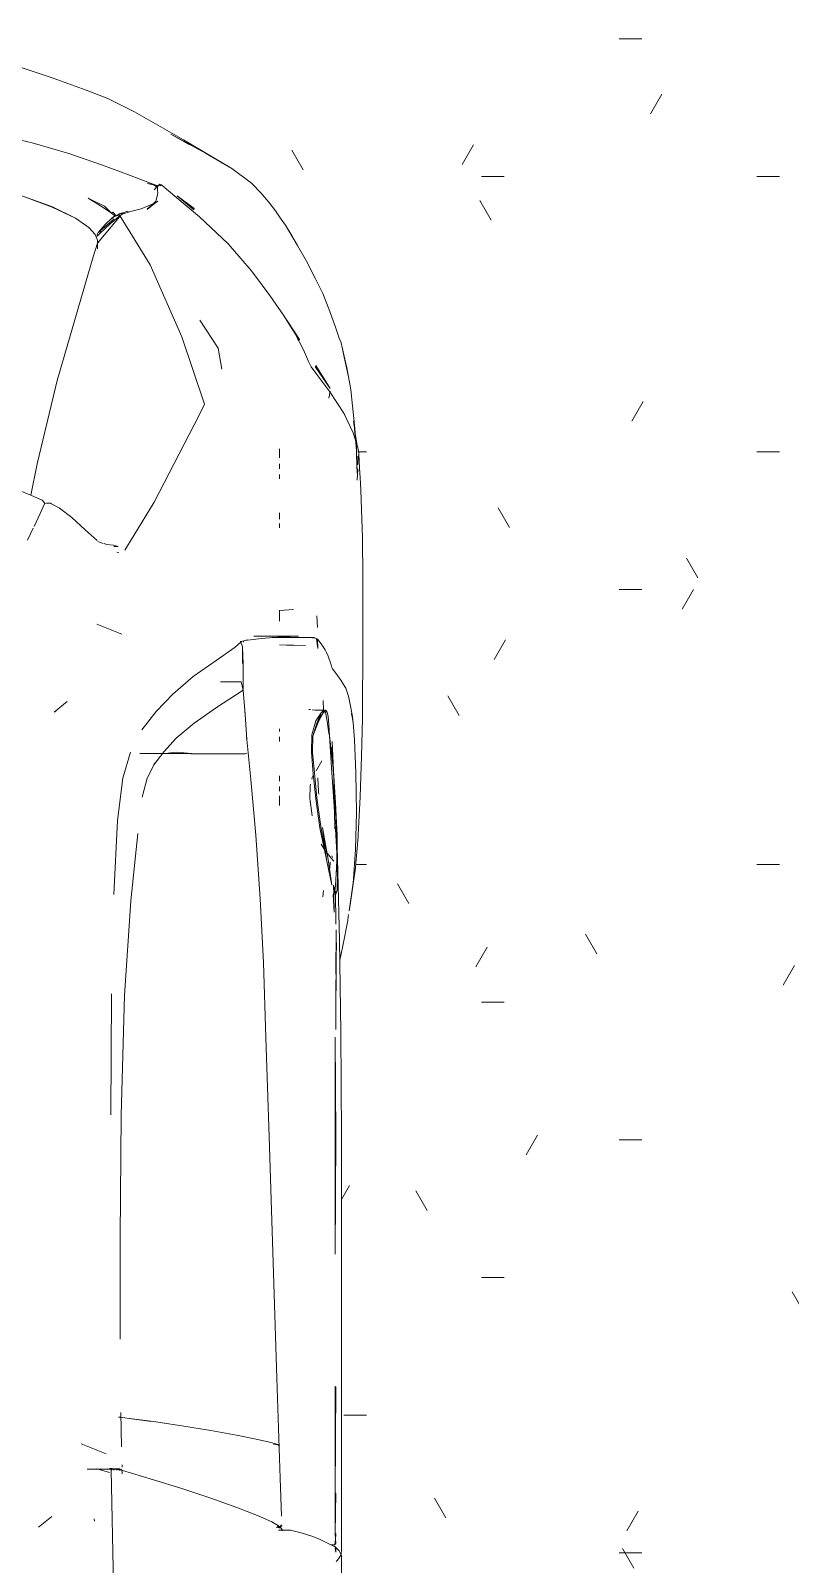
# Model space of a CAD drawing. Header units: millimetres. Extents: x -48985 to -29412, y -43090 to -3800.
# Drawn here: x -43323 to -42482, y -39636 to -37938 of the extents above; entities that cross this region are included whole.
import ezdxf

# ---------------------------------------------------------------- set-up
doc = ezdxf.new("R2010")
doc.units = ezdxf.units.MM
doc.layers.add('A-FLOR-PATT', color=8, linetype='Continuous', lineweight=25)
doc.layers.add('G-IMPT', color=8, linetype='Continuous', lineweight=9)

# ---------------------------------------------------------------- blocks, each defined once
blk = doc.blocks.new('CRT_Fiat Punto - Punto_dwg-985961-PAGINAÇÃO DE PISO GARAGEM')
at = {"layer": 'G-IMPT'}
for p, q in [((914.8, 185.97), (918.68, 184.68)), ((918.68, 184.68), (922.3, 183.34)), ((922.3, 183.34), (924.68, 182.43)), ((927.64, 180.95), (924.68, 182.43)), ((927.64, 180.95), (933.01, 177.88)), ((916.36, 177.57), (912.49, 178.46)), ((916.36, 177.57), (920.39, 176.36)), ((935.43, 176.41), (931.62, 178.49)), ((931.62, 178.49), (933.69, 177.33)), ((938.33, 174.72), (933.01, 177.88)), ((920.39, 176.36), (924.11, 175.08)), ((935.43, 176.41), (938.33, 174.72)), ((924.11, 175.08), (927.09, 173.99)), ((937.04, 175.45), (938.33, 174.72)), ((938.33, 174.72), (940.51, 173.11)), ((929.11, 173.21), (927.09, 173.99)), ((929.84, 172.89), (929.07, 173.07)), ((929.51, 172.99), (929.09, 173.08)), ((929.98, 172.89), (929.11, 173.21)), ((929.84, 172.89), (929.51, 172.99)), ((930.17, 172.79), (929.79, 172.39)), ((930.04, 172.72), (929.84, 172.89)), ((929.84, 172.89), (930.04, 172.74)), ((930.17, 172.79), (929.9, 172.49)), ((929.98, 172.89), (930.17, 172.79)), ((930.04, 172.72), (930.42, 172.99)), ((930.04, 172.72), (930.04, 172.74)), ((930.17, 172.73), (930.17, 172.79)), ((930.17, 172.73), (930.17, 172.54)), ((930.17, 172.3), (930.17, 172.54)), ((930.59, 172.91), (930.91, 172.67)), ((930.91, 172.67), (932.07, 171.68)), ((940.51, 173.11), (940.59, 173.04)), ((941.53, 172.04), (940.59, 173.04)), ((922.76, 171.3), (922.88, 171.27)), ((929.32, 170.68), (928.36, 170.3)), ((929.84, 170.88), (929.03, 170.22)), ((929.58, 170.73), (929.04, 170.27)), ((929.32, 170.68), (929.97, 170.99)), ((929.96, 171.14), (929.58, 170.73)), ((929.84, 170.88), (930.21, 171.13)), ((930.01, 171.26), (929.96, 171.14)), ((929.97, 170.99), (930.21, 171.13)), ((930.01, 171.26), (930.09, 171.54)), ((930.16, 171.85), (930.09, 171.54)), ((930.16, 171.85), (930.18, 172.09)), ((930.17, 172.3), (930.18, 172.09)), ((932.07, 171.68), (934.79, 169.39)), ((941.53, 172.04), (942.41, 171)), ((943.14, 170.05), (942.41, 171)), ((921.14, 169.25), (922.61, 168.21)), ((925.79, 169.17), (923.57, 166.5)), ((925.86, 169.42), (924.96, 168.62)), ((926.04, 169.47), (925.79, 169.17)), ((925.86, 169.42), (926.26, 169.69)), ((929.37, 164.12), (926.04, 169.47)), ((926.26, 169.69), (927.18, 169.98)), ((928.36, 170.3), (927.18, 169.98)), ((933.92, 170.35), (933.92, 170.47)), ((937.95, 166.44), (934.79, 169.39)), ((943.67, 169.31), (943.14, 170.05)), ((944.26, 168.49), (943.67, 169.31)), ((922.61, 168.21), (923.31, 167.46)), ((923.31, 167.46), (923.54, 166.83)), ((923.8, 167.55), (923.5, 167.27)), ((923.8, 167.55), (924.96, 168.62)), ((945.59, 166.26), (944.26, 168.49)), ((944.85, 167.49), (944.26, 168.49)), ((945, 167.28), (944.26, 168.49)), ((945.59, 166.26), (944.85, 167.49)), ((945.59, 166.26), (945, 167.28)), ((923.07, 165.01), (923.57, 166.5)), ((923.54, 166.49), (923.54, 166.83)), ((923.54, 165.87), (923.54, 166.49)), ((940.5, 163.47), (937.95, 166.44)), ((945.59, 166.26), (946.55, 164.53)), ((919.11, 151.37), (923.07, 165.01)), ((932.84, 156.2), (929.37, 164.12)), ((946.55, 164.53), (947.57, 162.57)), ((942.52, 160.73), (940.5, 163.47)), ((947.57, 162.57), (948.35, 160.96)), ((944.11, 158.46), (942.52, 160.73)), ((949.04, 159.26), (948.35, 160.96)), ((949.76, 157.25), (949.04, 159.26)), ((945.31, 156.53), (944.11, 158.46)), ((950.18, 156.03), (949.76, 157.25)), ((932.84, 156.2), (935.35, 148.78)), ((950.18, 156.03), (950.37, 155.51)), ((950.5, 155.02), (950.37, 155.51)), ((950.5, 155.02), (950.73, 153.95)), ((950.5, 155.02), (951, 152.76)), ((950.5, 155.02), (951.2, 151.77)), ((950.73, 153.95), (951.2, 151.77)), ((946.8, 153.47), (947.07, 152.88)), ((947.69, 152.04), (947.07, 152.88)), ((949.14, 150.12), (947.69, 152.04)), ((951, 152.76), (951.2, 151.77)), ((916.92, 142.18), (919.11, 151.37)), ((951.2, 151.77), (951.38, 150.79)), ((951.38, 150.79), (951.43, 150.36)), ((951.64, 148.6), (951.43, 150.36)), ((934.75, 147.57), (935.35, 148.78)), ((949.04, 149.43), (949.16, 150.2)), ((950.69, 147.79), (949.14, 150.12)), ((949.16, 150.2), (949.16, 150.04)), ((934.75, 147.57), (929.8, 137.97)), ((951.7, 145.62), (950.69, 147.79)), ((950.72, 147.75), (950.79, 147.57)), ((951.64, 148.6), (951.87, 146.47)), ((952.17, 144.09), (951.7, 145.62)), ((951.75, 146.88), (951.81, 146.45)), ((951.75, 146.88), (951.98, 145.33)), ((951.81, 146.45), (952.06, 143.71)), ((952.03, 144.45), (951.87, 146.47)), ((951.98, 145.33), (952.16, 144.24)), ((943.6, 143.25), (943.6, 143.84)), ((952.03, 144.45), (952.06, 144.03)), ((952.03, 144.45), (952.11, 142.57)), ((952.03, 144.45), (952.12, 142.09)), ((952.06, 144.03), (952.12, 142.09)), ((952.06, 143.71), (952.13, 141.17)), ((952.16, 144.24), (952.24, 143.77)), ((952.33, 143.46), (952.17, 144.09)), ((952.28, 143.53), (952.24, 143.77)), ((916.92, 142.18), (916.21, 138.75)), ((943.6, 142.84), (943.6, 143.42)), ((943.6, 142.18), (943.6, 141.65)), ((952.11, 142.57), (952.12, 142.09)), ((952.13, 141.17), (952.12, 142.09)), ((952.24, 143.06), (952.22, 142.09)), ((952.34, 143.18), (952.33, 143.46)), ((952.34, 143.18), (952.38, 142.55)), ((952.42, 141.68), (952.38, 142.55)), ((943.6, 141.01), (943.6, 140.53)), ((952.15, 140.39), (952.21, 141.6)), ((952.47, 140.69), (952.42, 141.68)), ((952.54, 139.28), (952.47, 140.69)), ((914.84, 139.29), (916.3, 138.71)), ((917.45, 138.18), (916.3, 138.71)), ((952.63, 137.15), (952.54, 139.28)), ((917.23, 136.72), (917.76, 137.85)), ((917.45, 138.18), (917.76, 137.85)), ((917.77, 137.83), (917.95, 137.88)), ((918.36, 137.85), (917.95, 137.88)), ((918.49, 137.79), (918.36, 137.85)), ((918.49, 137.79), (919.38, 137.3)), ((919.38, 137.3), (920.74, 136.3)), ((929.8, 137.97), (927.55, 134.29)), ((952.72, 134.04), (952.63, 137.15)), ((917.23, 136.72), (916.57, 135.31)), ((920.74, 136.3), (922.18, 134.93)), ((943.6, 136.25), (943.6, 136.81)), ((943.6, 136.51), (943.6, 136.1)), ((943.6, 135.16), (943.6, 135.61)), ((916.48, 135.12), (915.86, 133.8)), ((923.52, 133.75), (922.18, 134.93)), ((923.83, 133.54), (923.6, 133.66)), ((923.83, 133.54), (924.17, 133.41)), ((927.55, 134.29), (926.58, 132.7)), ((952.77, 129.67), (952.72, 134.04)), ((924.29, 133.43), (924.56, 133.32)), ((924.56, 133.32), (925.33, 133.23)), ((925.33, 133.23), (925.84, 133.1)), ((925.84, 133.1), (925.35, 133.1)), ((925.89, 132.43), (925.69, 132.47)), ((952.77, 129.67), (952.78, 125.29)), ((943.6, 126.04), (945.15, 126.14)), ((943.6, 126.08), (943.6, 126.04)), ((943.6, 126.08), (943.6, 124.86)), ((943.6, 126.04), (943.6, 124.86)), ((947.7, 125.44), (947.7, 125.46)), ((947.76, 124.18), (947.7, 125.46)), ((952.78, 125.29), (952.78, 122.17)), ((923.47, 124.53), (926.25, 123.43)), ((938.71, 122.01), (936.63, 120.53)), ((938.71, 122.01), (939.41, 122.62)), ((939.29, 122.66), (939.51, 122.05)), ((940.02, 122.8), (939.41, 122.62)), ((939.51, 122.05), (939.52, 120.2)), ((939.51, 122.02), (939.58, 120.18)), ((939.51, 122.02), (939.52, 120.2)), ((939.65, 122.55), (939.64, 122.63)), ((941.62, 122.97), (939.79, 122.74)), ((940.02, 122.8), (939.79, 122.74)), ((940.77, 123.2), (943.07, 123.2)), ((943.85, 123.14), (941.62, 122.97)), ((944.73, 123.06), (943.05, 123.06)), ((944.87, 123.2), (943.07, 123.2)), ((945.15, 122.2), (943.6, 122.26)), ((943.6, 122.26), (945.15, 122.21)), ((945.67, 123.2), (943.85, 123.14)), ((946.04, 123.06), (944.73, 123.06)), ((944.87, 123.2), (945.67, 123.2)), ((946.44, 122.2), (945.15, 122.21)), ((946.63, 123.06), (946.04, 123.06)), ((946.63, 123.06), (947.19, 123.06)), ((947.19, 123.06), (947.41, 123.05)), ((947.76, 122.87), (947.51, 123.01)), ((947.84, 122.81), (947.76, 122.87)), ((948.26, 122.25), (947.84, 122.81)), ((948.63, 121.72), (948.26, 122.25)), ((948.63, 121.72), (948.77, 121.43)), ((952.77, 119.67), (952.78, 122.17)), ((934.1, 118.77), (936.63, 120.53)), ((939.58, 118.26), (939.58, 120.18)), ((948.96, 121), (948.77, 121.43)), ((949.08, 120.68), (948.96, 121)), ((949.12, 120.48), (949.08, 120.68)), ((949.28, 120.05), (949.12, 120.48)), ((949.36, 119.77), (949.28, 120.05)), ((934.1, 118.77), (931.86, 116.81)), ((939.58, 117.44), (939.58, 118.26)), ((949.36, 119.77), (949.44, 119.6)), ((949.7, 119.27), (949.44, 119.6)), ((950.29, 118.49), (949.7, 119.27)), ((950.9, 117.5), (950.29, 118.49)), ((952.77, 119.67), (952.75, 117.17)), ((930, 114.9), (931.86, 116.81)), ((938.75, 116.72), (936.65, 115.36)), ((937.1, 118.17), (938.01, 118.17)), ((938.94, 118.17), (938.01, 118.17)), ((938.75, 116.72), (939.47, 117.18)), ((938.94, 118.17), (939.38, 118.17)), ((939.59, 117.28), (939.38, 118.17)), ((939.5, 117.21), (939.47, 117.18)), ((939.52, 117.23), (939.5, 117.21)), ((939.53, 117.24), (939.52, 117.23)), ((939.53, 117.24), (939.58, 117.44)), ((939.81, 114.6), (939.59, 117.28)), ((950.9, 117.5), (951.19, 116.62)), ((951.38, 115.69), (951.19, 116.62)), ((952.72, 114.13), (952.75, 117.17)), ((920.23, 116.02), (918.78, 114.85)), ((918.78, 114.85), (918.95, 114.97)), ((930, 114.9), (928.43, 112.89)), ((934.19, 113.63), (936.65, 115.36)), ((946.81, 115.13), (946.93, 115.13)), ((946.93, 115.13), (947, 115.13)), ((947.71, 115.08), (947.19, 115.09)), ((948.19, 115.08), (947.52, 115.08)), ((947.52, 115.08), (947.64, 115.08)), ((947.64, 115.08), (947.71, 115.08)), ((948.19, 115.08), (947.71, 115.08)), ((948.19, 114.76), (948.45, 115.08)), ((948.19, 114.76), (948.45, 115.08)), ((948.45, 115.08), (948.19, 115.08)), ((948.19, 115.08), (948.51, 115.08)), ((948.39, 114.76), (948.65, 115.08)), ((948.45, 115.08), (948.41, 116.12)), ((948.44, 115.08), (948.41, 116.12)), ((948.53, 114.92), (948.44, 115.08)), ((948.45, 115.08), (948.53, 114.92)), ((948.63, 114.9), (948.51, 115.08)), ((948.68, 114.65), (948.51, 115.08)), ((948.6, 114.92), (948.51, 115.08)), ((948.68, 114.65), (948.6, 114.92)), ((948.63, 114.9), (948.68, 114.65)), ((948.85, 114.79), (948.65, 115.08)), ((948.8, 114.92), (948.65, 115.08)), ((948.85, 114.79), (948.77, 114.92)), ((948.85, 114.79), (948.8, 114.92)), ((951.48, 115.13), (951.38, 115.69)), ((951.48, 115.13), (951.58, 114.56)), ((932.22, 111.97), (934.19, 113.63)), ((947.58, 113.88), (947.15, 112.36)), ((947.28, 112.21), (947.7, 113.65)), ((948.19, 114.76), (947.58, 113.88)), ((947.7, 113.65), (948.19, 114.76)), ((947.89, 113.8), (948.19, 114.76)), ((948.68, 114.65), (948.83, 113.85)), ((949.04, 112.5), (948.83, 113.85)), ((948.94, 114.42), (948.85, 114.79)), ((949.04, 112.5), (948.9, 113.41)), ((949.1, 112.22), (948.9, 113.41)), ((949.02, 113.4), (948.94, 114.42)), ((949.02, 113.4), (949.13, 111.67)), ((951.58, 114.56), (951.7, 113.7)), ((952.63, 110.01), (952.72, 114.13)), ((930.85, 110.46), (932.22, 111.97)), ((943.6, 113), (943.6, 112.71)), ((943.6, 112.14), (943.6, 111.83)), ((943.6, 111.91), (943.6, 111.62)), ((947.15, 112.36), (947.11, 110.43)), ((947.28, 112.21), (947.24, 110.4)), ((949.3, 110.66), (949.1, 112.22)), ((949.33, 108.7), (949.13, 111.67)), ((949.56, 107.65), (949.38, 111.61)), ((949.56, 107.54), (949.38, 111.61)), ((927.17, 110.43), (926.34, 107.57)), ((929.35, 110.29), (928.23, 110.29)), ((929.35, 110.29), (929.74, 110.29)), ((929.74, 109.03), (930.85, 110.46)), ((929.74, 110.29), (930.65, 110.29)), ((931.58, 110.29), (930.65, 110.29)), ((933.86, 110.27), (931.23, 110.29)), ((931.62, 110.29), (931.23, 110.29)), ((931.58, 110.29), (932.02, 110.29)), ((931.62, 110.29), (932.53, 110.29)), ((933.45, 110.29), (932.53, 110.29)), ((933.45, 110.29), (933.9, 110.29)), ((933.86, 110.27), (936.54, 110.25)), ((936.54, 110.25), (937, 110.24)), ((937, 110.24), (937.39, 110.24)), ((937.39, 110.24), (938.3, 110.24)), ((939.23, 110.24), (938.3, 110.24)), ((939.23, 110.24), (939.67, 110.24)), ((939.67, 110.24), (939.77, 110.24)), ((939.77, 110.24), (939.81, 110.24)), ((939.81, 110.24), (939.83, 110.24)), ((939.98, 110.34), (939.83, 110.24)), ((939.98, 110.34), (939.98, 110.34)), ((947.11, 110.43), (947.31, 108.06)), ((947.43, 108.16), (947.24, 110.4)), ((949.53, 108.33), (949.3, 110.66)), ((949.32, 110.96), (949.57, 107.75)), ((949.32, 110.96), (949.56, 107.65)), ((952.49, 105.51), (952.63, 110.01)), ((929.02, 107.56), (929.87, 109.21)), ((929.74, 109.03), (929.87, 109.21)), ((947.43, 108.16), (947.72, 105.4)), ((947.62, 108.39), (948.27, 109.5)), ((947.62, 108.39), (947.79, 108.67)), ((949.33, 108.7), (949.64, 103.97)), ((949.77, 104.84), (949.53, 108.33)), ((925.77, 102.92), (926.34, 107.57)), ((929.02, 107.56), (928.49, 105.48)), ((943.6, 107.84), (943.6, 107.26)), ((943.6, 106.64), (943.6, 106.16)), ((946.96, 106.72), (946.92, 105.34)), ((946.96, 106.72), (947, 106.93)), ((947.14, 107.45), (947.19, 107.65)), ((947.19, 107.65), (947.3, 107.88)), ((947.31, 108.06), (947.59, 105.28)), ((947.87, 106.11), (947.82, 107.6)), ((949.56, 107.84), (949.79, 104.08)), ((949.56, 107.84), (949.77, 103.5)), ((949.69, 102), (949.56, 107.6)), ((949.63, 104.16), (949.56, 107.6)), ((949.69, 102), (949.56, 107.54)), ((949.57, 107.75), (949.77, 103.5)), ((943.6, 105.63), (943.6, 104.99)), ((943.6, 105.21), (943.6, 104.57)), ((947.18, 103.42), (946.92, 105.34)), ((947.18, 103.42), (946.97, 105.13)), ((948.03, 102.09), (947.59, 105.28)), ((948.15, 102.26), (947.72, 105.4)), ((947.92, 105.81), (947.87, 106.11)), ((949.93, 101.26), (949.77, 104.84)), ((952.27, 101.34), (952.49, 105.51)), ((949.91, 99.32), (949.64, 103.97)), ((949.99, 98.72), (949.79, 104.08)), ((925.77, 102.92), (925.37, 94.76)), ((927.99, 101.48), (927.23, 94.07)), ((948.77, 98.6), (948.03, 102.09)), ((948.15, 102.26), (948.77, 98.6)), ((948.17, 100.29), (948.59, 99.64)), ((949.91, 99.34), (949.93, 101.26)), ((951.91, 97.35), (952.25, 101.13)), ((952.27, 101.34), (952.25, 101.13)), ((949.29, 98.77), (948.59, 99.64)), ((949.35, 95.8), (948.77, 98.6)), ((949.11, 97.43), (949.16, 98.2)), ((949.16, 98.2), (949.16, 98.36)), ((949.29, 98.77), (949.56, 98.44)), ((949.36, 99.01), (949.42, 98.82)), ((949.88, 97.75), (949.9, 98.62)), ((949.99, 96.57), (949.91, 99.32)), ((949.99, 98.72), (950.2, 89.72)), ((949.88, 97.75), (949.76, 95.75)), ((949.93, 95.26), (949.99, 96.6)), ((949.99, 96.6), (949.93, 95.58)), ((949.93, 95.58), (949.99, 96.57)), ((951.79, 96.55), (951.26, 92.97)), ((951.3, 93.22), (951.79, 96.55)), ((951.36, 93.62), (951.85, 96.95)), ((951.36, 93.62), (951.79, 96.55)), ((951.91, 97.35), (951.85, 96.95)), ((948.43, 95.21), (948.38, 94.49)), ((949.64, 95.21), (949.52, 94.74)), ((949.59, 94.81), (949.52, 94.74)), ((949.52, 94.74), (949.59, 94.67)), ((949.52, 94.74), (949.62, 92.83)), ((949.71, 95.43), (949.59, 94.67)), ((949.64, 95.21), (949.59, 94.81)), ((949.67, 95.13), (949.59, 94.67)), ((949.69, 95.08), (949.59, 94.67)), ((949.59, 94.81), (949.62, 92.83)), ((949.64, 95.41), (949.64, 95.21)), ((949.76, 95.75), (949.67, 95.13)), ((949.76, 95.13), (949.8, 91.51)), ((949.93, 95.26), (949.79, 94.81)), ((926.53, 83.62), (927.23, 94.07)), ((951.36, 93.62), (951.3, 93.22)), ((950.57, 89.12), (951.11, 91.91)), ((951.17, 92.35), (951.11, 91.91)), ((951.17, 92.35), (951.2, 92.57)), ((949.8, 85.99), (949.85, 90.87)), ((949.81, 79.88), (949.85, 90.87)), ((950.36, 79.61), (950.2, 89.72)), ((949.86, 89.48), (949.8, 85.99)), ((949.81, 79.88), (949.83, 88.36)), ((950.38, 88.22), (950.23, 87.53)), ((950.57, 89.12), (950.38, 88.22)), ((925.1, 83.82), (925.01, 70.51)), ((926.53, 83.62), (926.16, 70.46)), ((950.41, 68.15), (950.36, 79.61)), ((926.04, 57.04), (926.16, 70.46)), ((950.41, 55.11), (950.41, 68.15)), ((926.04, 57.04), (926.06, 45.77)), ((942.85, 55.37), (943.3, 41.49)), ((950.41, 55.11), (950.41, 40.23)), ((943.3, 41.49), (943.67, 30.46)), ((950.41, 28.18), (950.41, 40.23)), ((925.88, 37.21), (926.05, 37.19)), ((926.05, 37.19), (926.29, 37.16)), ((926.19, 33.91), (926.14, 37.71)), ((927.31, 37.02), (926.29, 37.16)), ((929.72, 36.7), (926.77, 37.09)), ((929.19, 36.77), (926.77, 37.09)), ((929.72, 36.7), (927.31, 37.02)), ((929.72, 36.7), (929.19, 36.77)), ((932.85, 36.24), (929.72, 36.7)), ((932.85, 36.24), (936.02, 35.73)), ((936.02, 35.73), (938.86, 35.21)), ((921.74, 34.25), (924.52, 33.14)), ((938.86, 35.21), (941.02, 34.78)), ((942.48, 34.44), (941.02, 34.78)), ((942.48, 34.44), (943.19, 34.24)), ((943.46, 34.13), (942.93, 34.23)), ((942.93, 34.23), (943.46, 34.19)), ((943.46, 34.13), (943.19, 34.24)), ((943.57, 34), (943.46, 34.13)), ((923.82, 31.48), (922.4, 31.48)), ((922.62, 31.47), (924.06, 31.47)), ((924.88, 31.09), (923.47, 31.49)), ((923.87, 31.38), (923.47, 31.49)), ((924.94, 31.48), (923.82, 31.48)), ((925.17, 31.47), (924.06, 31.47)), ((924.68, 31.44), (925.17, 31.47)), ((925.24, 31.51), (924.88, 31.55)), ((925.17, 31.55), (924.88, 31.55)), ((925.39, 31.49), (924.94, 31.48)), ((925.59, 31.5), (925.01, 31.46)), ((925.05, 31.35), (925.24, 31.51)), ((925.06, 31.35), (925.31, 18.71)), ((925.17, 31.55), (925.59, 31.5)), ((925.66, 31.47), (925.17, 31.47)), ((925.59, 31.5), (925.3, 31.35)), ((926.06, 31.49), (925.39, 31.49)), ((925.59, 31.5), (926.09, 31.33)), ((925.59, 31.5), (925.71, 31.34)), ((926.09, 31.33), (925.66, 31.47)), ((925.78, 31.47), (925.66, 31.47)), ((926.24, 31.41), (925.78, 31.47)), ((925.83, 31.41), (926.05, 31.38)), ((926.24, 31.41), (926.28, 30.95)), ((926.26, 31.7), (926.26, 31.95)), ((927.31, 31.02), (926.29, 31.32)), ((929.72, 30.29), (927.31, 31.02)), ((943.67, 30.46), (943.8, 26.28)), ((932.85, 29.32), (929.72, 30.29)), ((932.85, 29.32), (936.02, 28.28)), ((936.02, 28.28), (938.89, 27.26)), ((938.89, 27.26), (941.17, 26.37)), ((950.41, 28.18), (950.41, 23.61)), ((918.51, 26.24), (917.05, 25.06)), ((923.17, 26), (923.18, 25.95)), ((923.17, 26), (923.22, 25.73)), ((923.18, 25.95), (923.22, 25.73)), ((942.74, 25.66), (941.17, 26.37)), ((942.74, 25.66), (943.49, 25.21)), ((917.05, 25.06), (917.22, 25.18)), ((943.76, 24.97), (943.23, 25.08)), ((943.23, 25.08), (943.76, 24.99)), ((943.68, 25.12), (943.34, 25.12)), ((943.38, 25.18), (943.65, 24.96)), ((943.53, 25.24), (943.4, 25.26)), ((943.43, 25.25), (943.53, 25.24)), ((943.76, 24.97), (943.49, 25.21)), ((944.27, 24.75), (943.49, 24.75)), ((943.57, 25.15), (943.87, 25.21)), ((943.68, 25.12), (943.82, 25.32)), ((943.68, 25.12), (943.84, 25.2)), ((943.76, 24.99), (943.87, 24.8)), ((944.27, 24.75), (944.82, 24.75)), ((944.82, 24.75), (945.98, 24.46)), ((945.98, 24.46), (947.27, 24.04)), ((947.27, 24.04), (948.07, 23.72)), ((948.22, 23.66), (948.07, 23.72)), ((948.73, 23.4), (948.22, 23.66)), ((948.73, 23.4), (949.19, 23.17)), ((949.53, 23), (949.19, 23.17)), ((949.53, 23), (949.67, 22.93)), ((949.53, 22.98), (949.67, 22.93)), ((949.67, 22.93), (949.61, 22.94)), ((949.76, 22.88), (949.67, 22.93)), ((949.88, 22.76), (949.76, 22.88)), ((950.15, 22.47), (949.88, 22.76)), ((950.36, 22.1), (950.15, 22.47)), ((950.16, 21.69), (950.33, 22.01)), ((950.33, 22.01), (950.38, 22.18)), ((950.36, 22.1), (950.41, 21.91)), ((950.38, 22.18), (950.41, 22.55)), ((950.41, 22.93), (950.41, 23.61)), ((950.41, 22.55), (950.41, 22.93)), ((949.83, 21.29), (949.98, 21.46)), ((950.16, 21.69), (949.98, 21.46)), ((950.42, 21.25), (950.41, 21.91)), ((950.42, 21.25), (950.42, 19.96))]:
    blk.add_line(p, q, dxfattribs=at)
at = {"layer": 'G-IMPT', "flags": 128}
for points in [[(918.56, 170.45), (915.35, 171.68), (911.86, 172.35), (907.62, 172.93), (902.02, 173.34), (895.78, 173.8), (902.04, 173.41), (907.62, 172.93), (911.89, 172.42), (915.35, 171.68), (918.59, 170.51), (921.14, 169.25)], [(934.19, 170.31), (932.31, 171.7), (934.15, 170.16)], [(949.16, 150.48), (947.61, 153.01), (947.57, 152.86)], [(947.81, 121.84), (947.65, 122.91), (947.76, 122.87)], [(932.02, 110.29), (933.9, 110.29), (932.22, 110.42), (931.3, 110.32)], [(949.74, 79.03), (949.72, 68.11), (949.72, 55.14), (949.81, 68.11)], [(949.76, 23.72), (949.72, 24.4), (949.72, 28.85), (949.72, 40.58), (949.81, 40.55), (949.72, 28.85), (949.81, 28.81), (949.72, 24.4), (949.81, 24.36)], [(949.67, 23.2), (949.72, 23.37), (949.76, 23.72), (949.81, 23.32)], [(949.78, 22.31), (949.81, 22.69), (949.76, 22.88), (949.72, 22.74)]]:
    blk.add_lwpolyline(points, close=True, dxfattribs=at)
for points in [[(930.23, 172.77), (930.42, 172.99), (930.59, 172.91), (930.42, 172.82)], [(923.5, 167.25), (923.5, 167.47), (923.61, 167.67), (924.43, 168.59), (925.15, 169.24), (925.46, 169.52), (925.08, 169.79), (924.17, 170.44), (922.52, 171.45), (924.31, 170.57), (925.08, 169.79), (925.23, 169.91), (925.62, 169.53), (925.15, 169.24), (925.34, 169.16), (924.6, 168.52), (923.61, 167.67), (923.97, 167.77), (924.06, 167.8)], [(925.62, 169.53), (925.98, 169.74), (926.91, 170.04), (926.94, 169.9)], [(926.59, 169.79), (925.98, 169.74), (926.01, 169.54), (925.62, 169.53)], [(937.26, 152.62), (936.85, 154.93), (934.81, 158.02)], [(945.78, 155.89), (944.39, 158.03), (944.19, 158.33)], [(945.31, 156.53), (946.22, 154.77), (946.8, 153.47)], [(945.62, 155.94), (945.74, 155.75), (945.78, 155.89)], [(943.8, 123.05), (943.71, 123.06), (943.05, 123.06), (942.77, 123.06)], [(947.65, 122.91), (947.41, 123.05), (947.22, 123.04)], [(947.26, 123.02), (947.51, 123.01), (947.65, 122.91)], [(948.59, 115.01), (948.45, 115.08), (948.39, 114.76)], [(939.98, 111.82), (939.81, 114.6), (939.78, 114.87)], [(947.28, 112.21), (947.89, 113.8), (948.39, 114.76), (948.03, 114.18)], [(951.52, 114.57), (951.53, 114.73), (951.7, 113.7), (951.85, 111.8), (952, 108.15), (952.07, 103.78), (951.97, 99.71), (951.69, 95.96)], [(939.96, 112), (939.98, 111.82), (940.44, 107.44), (940.97, 101.28), (941.48, 94.28), (941.82, 87.28), (942.1, 78.99), (942.44, 68.11), (942.85, 55.37)], [(949.35, 95.8), (948.97, 98.6), (948.33, 102.13), (948.77, 98.6)], [(949.64, 95.21), (949.79, 94.81), (949.55, 95.8), (949.59, 94.81)], [(943.9, 24.68), (943.87, 24.8), (943.76, 24.97)], [(949.76, 23.15), (949.52, 23.14), (949.24, 23.14)], [(949.29, 23.12), (949.61, 23.1), (949.76, 23.15)]]:
    blk.add_lwpolyline(points, dxfattribs=at)
blk = doc.blocks.new('CRT_Fiat Punto - Fiat punto 2-985965-PAGINAÇÃO DE PISO GARAGEM')
at = {"xscale": 10.05298727948713, "yscale": 10.05298727948713, "zscale": 10.05298727948713}
blk.add_blockref('CRT_Fiat Punto - Punto_dwg-985961-PAGINAÇÃO DE PISO GARAGEM', (-8728.9, 102.4), dxfattribs=at)

msp = doc.modelspace()

# ---------------------------------------------------------------- hatches: boundary and pattern name
at = {"layer": 'A-FLOR-PATT', "lineweight": 9}
h = msp.add_hatch(dxfattribs=at)
h.set_pattern_fill('FP_1', color=9, style=0, pattern_type=2)
h.set_pattern_definition([(0, (0, 0), (609.6, 152.4), [25.146, -432.054, 25.146, -432.054, -2438.4]), (0, (0, 0), (609.6, 152.4), [-914.4, 25.146, -889.254, 25.146, -432.054, -1066.8]), (0, (0, 0), (609.6, 152.4), [-2286, 25.146, -279.654, 25.146, -736.854]), (120, (228.6, 76.2), (-436.78227, 451.7291), [25.146, -432.054, 25.146, -432.054, -2438.4]), (120, (228.6, 76.2), (-436.78227, 451.7291), [-914.4, 25.146, -889.254, 25.146, -432.054, -1066.8]), (120, (228.6, 76.2), (-436.78227, 451.7291), [-2286, 25.146, -279.654, 25.146, -736.854]), (240, (304.8, 381), (-172.81773, -604.1291), [25.146, -432.054, 25.146, -432.054, -2438.4]), (240, (304.8, 381), (-172.81773, -604.1291), [-914.4, 25.146, -889.254, 25.146, -432.054, -1066.8]), (240, (304.8, 381), (-172.81773, -604.1291), [-2286, 25.146, -279.654, 25.146, -736.854])])
h.paths.add_polyline_path([(-36523.2, -42881.1), (-36524.4, -42883.4), (-36523.6, -42882.2)])
h.paths.add_polyline_path([(-36519.6, -42879.7), (-36522.1, -42880.3), (-36520.9, -42880.2), (-36520, -42879.8)])
h.paths.add_polyline_path([(-45709.6, -39194.7), (-45709.6, -40944.7), (-45739.6, -40944.7), (-45739.6, -39194.7)])
h.paths.add_polyline_path([(-48485.1, -37258.2), (-48483.8, -37255.9), (-48484.7, -37257.2)])
h.paths.add_polyline_path([(-48488.6, -37259.7), (-48486.1, -37259), (-48487.3, -37259.1), (-48488.2, -37259.5)])
h.paths.add_polyline_path([(-39604.6, -43069.7), (-39604.6, -42819.7), (-39616.9, -42819.6), (-39616.1, -42719.7), (-39604.6, -42719.7), (-39604.6, -41379.7), (-39614.6, -41379.7), (-39614.6, -41324.7), (-39613.2, -41321.1), (-39609.6, -41319.7), (-39454.6, -41319.7), (-39454.6, -41329.7), (-39419.6, -41329.7), (-39416.1, -41331.1), (-39414.6, -41334.7), (-39414.6, -41379.7), (-39424.6, -41379.7), (-39424.6, -42879.7), (-36424.6, -42879.7), (-36424.6, -40429.7), (-39424.6, -40429.7), (-39424.6, -40479.7), (-39414.6, -40479.7), (-39414.6, -40524.7), (-39416.1, -40528.2), (-39419.6, -40529.7), (-38624.6, -40529.7), (-38624.6, -40559.7), (-39424.6, -40559.7), (-39424.6, -40529.7), (-39454.6, -40529.7), (-39454.6, -40539.7), (-39609.6, -40539.7), (-39613.2, -40538.2), (-39614.6, -40534.7), (-39614.6, -40479.7), (-39604.6, -40479.7), (-39604.6, -40048.7), (-39614.6, -40048.7), (-39614.6, -39948.7), (-39604.6, -39948.7), (-39604.6, -37550.7), (-39614.6, -37550.7), (-39614.6, -37469.7), (-39795.5, -37470.2), (-39811.2, -37487.8), (-39816.1, -37492.1), (-39831.8, -37504.2), (-39845.9, -37512.6), (-39859.1, -37518.7), (-39881.2, -37526.3), (-39885.1, -37527.5), (-39901.5, -37530.5), (-39925.2, -37531.6), (-39946.2, -37529.9), (-39965.6, -37525.8), (-39987.9, -37517.7), (-40007.6, -37507.1), (-40024.7, -37495), (-40036.9, -37483.7), (-40049.9, -37469.7), (-45160.5, -37470.2), (-45176.2, -37487.8), (-45181.1, -37492.1), (-45196.8, -37504.2), (-45210.9, -37512.6), (-45224, -37518.7), (-45246.2, -37526.3), (-45250.1, -37527.5), (-45266.5, -37530.5), (-45290.2, -37531.6), (-45313.8, -37529.4), (-45330.1, -37525.9), (-45352.9, -37517.6), (-45372.3, -37507.3), (-45388.6, -37495.8), (-45405.6, -37479.8), (-45414.9, -37469.7), (-45604.6, -37469.7), (-45604.6, -38220.7), (-45594.6, -38220.7), (-45594.6, -38320.7), (-45679.6, -38320.7), (-45679.6, -39194.7), (-45709.6, -39194.7), (-45709.6, -38320.7), (-45794.6, -38320.7), (-45794.6, -38220.7), (-45784.6, -38220.7), (-45784.6, -37249.7), (-45984.6, -37249.7), (-45984.6, -37259.7), (-48584.6, -37259.7), (-48584.6, -37249.7), (-48784.6, -37249.7), (-48784.6, -42889.7), (-45784.6, -42889.7), (-45784.6, -41918.7), (-45794.6, -41918.7), (-45794.6, -41818.7), (-45709.6, -41818.7), (-45709.6, -40944.7), (-45679.6, -40944.7), (-45679.6, -41818.7), (-45594.6, -41818.7), (-45594.6, -41918.7), (-45604.6, -41918.7), (-45604.6, -42421.3), (-45602.1, -42419.6), (-45599.6, -42421.3), (-45599.6, -42424.4), (-45598.2, -42424.4), (-45597.5, -42424.4), (-45594.2, -42432.8), (-45562, -42432), (-45558.9, -42426.9), (-45556.3, -42420.9), (-45550.2, -42420.4), (-45545.3, -42421.2), (-45543.9, -42426.9), (-45540, -42432.8), (-45538.7, -42433.6), (-45510.5, -42437.1), (-45507.8, -42438.3), (-45505.7, -42441.8), (-45505.5, -42442.9), (-45506.4, -42444.6), (-45505.5, -42447), (-45507, -42450.1), (-45509.6, -42451.9), (-45517.6, -42453.6), (-45533.7, -42455.2), (-45539.9, -42456.4), (-45542.7, -42459.9), (-45544.8, -42465.2), (-45545.3, -42468.1), (-45551.4, -42468.9), (-45557.5, -42468.1), (-45559.5, -42461.2), (-45562.9, -42456.4), (-45594.2, -42457.1), (-45599.6, -42468), (-45602.1, -42469.7), (-45604.6, -42468), (-45604.6, -42719.7), (-45592.4, -42719.7), (-45593.1, -42819.7), (-45604.6, -42819.7), (-45604.6, -43069.7), (-39699.1, -43069.7)])
h.paths.add_polyline_path([(-45287.1, -42931.8), (-45313.8, -42929.4), (-45330.1, -42925.9), (-45352.9, -42917.6), (-45372.3, -42907.3), (-45388.6, -42895.8), (-45405.6, -42879.8), (-45422.7, -42858.3), (-45433.1, -42839.3), (-45438.9, -42826), (-45442.9, -42813.5), (-45445.2, -42806.1), (-45449.3, -42781.9), (-45519.7, -42782.2), (-45524.4, -42784.7), (-45530.7, -42785), (-45534.6, -42783.9), (-45539, -42781.9), (-45584.6, -42781.9), (-45584.6, -42757.4), (-45538.2, -42757.4), (-45532.8, -42754.6), (-45526.5, -42754.3), (-45522.7, -42755.5), (-45518.3, -42757.4), (-45448.6, -42757.4), (-45447.4, -42746.4), (-45443.7, -42728.4), (-45435.2, -42704), (-45425.6, -42686.2), (-45417.4, -42673.5), (-45398.1, -42651.5), (-45393.2, -42647.2), (-45377.4, -42635.1), (-45363.3, -42626.7), (-45350.1, -42620.6), (-45328, -42613), (-45320.2, -42611), (-45307.7, -42608.8), (-45284.1, -42607.7), (-45263.9, -42609.2), (-45243.7, -42613.5), (-45221.4, -42621.6), (-45201.7, -42632.2), (-45184.5, -42644.3), (-45172.3, -42655.6), (-45159.4, -42670.4), (-45151.6, -42681.1), (-45138.1, -42706.4), (-45131.8, -42724.4), (-45128.9, -42733.9), (-45126.1, -42752), (-45125.1, -42772.7), (-45126.9, -42792.9), (-45130.5, -42810.9), (-45139.1, -42835.3), (-45148.7, -42853.1), (-45157.2, -42866.2), (-45176.2, -42887.8), (-45181.1, -42892.1), (-45196.8, -42904.2), (-45210.9, -42912.6), (-45224, -42918.7), (-45246.2, -42926.3), (-45250.1, -42927.5), (-45266.5, -42930.5), (-45284.1, -42931.6)])
h.paths.add_polyline_path([(-39922.1, -42931.8), (-39946.2, -42929.9), (-39965.6, -42925.8), (-39987.9, -42917.7), (-40007.6, -42907.1), (-40024.7, -42895), (-40036.9, -42883.7), (-40049.9, -42868.9), (-40057.6, -42858.2), (-40071.2, -42832.9), (-40077.9, -42813.3), (-40080.2, -42806.1), (-40083.1, -42787.3), (-40084.2, -42766.6), (-40082.4, -42746.4), (-40078.7, -42728.4), (-40070.2, -42704), (-40060.6, -42686.2), (-40052.1, -42673.1), (-40033.1, -42651.5), (-40028.2, -42647.2), (-40012.4, -42635.1), (-39998.3, -42626.7), (-39985.2, -42620.6), (-39963, -42613), (-39959.2, -42611.8), (-39942.7, -42608.8), (-39919.1, -42607.7), (-39895.4, -42609.9), (-39879.1, -42613.4), (-39856.3, -42621.7), (-39836.9, -42632), (-39820.7, -42643.5), (-39803.7, -42659.5), (-39786.6, -42681), (-39776.1, -42700), (-39770.4, -42713.3), (-39766.3, -42725.9), (-39763.9, -42733.9), (-39759.9, -42757.4), (-39689.5, -42757.1), (-39684.9, -42754.6), (-39678.5, -42754.3), (-39674.7, -42755.4), (-39670.2, -42757.4), (-39624.6, -42757.4), (-39624.6, -42781.9), (-39671.1, -42781.9), (-39676.4, -42784.7), (-39682.7, -42785), (-39686.5, -42783.9), (-39691, -42781.9), (-39760.6, -42781.9), (-39761.9, -42792.9), (-39765.6, -42810.9), (-39774.1, -42835.3), (-39783.7, -42853.1), (-39791.9, -42865.8), (-39811.2, -42887.8), (-39816.1, -42892.1), (-39831.8, -42904.2), (-39845.9, -42912.6), (-39859.1, -42918.7), (-39881.2, -42926.3), (-39885.1, -42927.5), (-39901.5, -42930.5), (-39919.1, -42931.6)])
h.paths.add_polyline_path([(-45592, -42819.6), (-45592.4, -42816.8), (-45591.7, -42814.3)])
h.paths.add_polyline_path([(-39623.8, -42788.6), (-39621.5, -42790.8), (-39621.5, -42789.3), (-39622.2, -42788.9)])
h.paths.add_polyline_path([(-39618.4, -42817.4), (-39619.3, -42815.9), (-39620.9, -42814.3), (-39623.8, -42813.1), (-39623.8, -42750.7), (-39619.8, -42749), (-39618.1, -42745.8), (-39618.9, -42791.6), (-39619.3, -42792.2), (-39619.8, -42793.9), (-39618.6, -42795.4), (-39618.1, -42799.6), (-39618.3, -42814.3)])
h.paths.add_polyline_path([(-45588.3, -42749.8), (-45585.8, -42750.4), (-45587.7, -42748.5)])
h.paths.add_polyline_path([(-45588.3, -42789.5), (-45590.8, -42792.4), (-45591.1, -42793.5), (-45590.4, -42747.7), (-45589.9, -42747.1), (-45589.5, -42745.4), (-45590.6, -42743.9), (-45591.1, -42739.7), (-45590.2, -42726.7), (-45590, -42723.4), (-45588.4, -42725), (-45585.5, -42726.2), (-45585.5, -42788.6), (-45587.7, -42789.3)])
h.paths.add_polyline_path([(-45590.8, -42817.4), (-45591.1, -42797.9), (-45590.4, -42794.8), (-45589.4, -42792.9), (-45589.9, -42792.2), (-45587.9, -42790.3), (-45587.3, -42790.3), (-45585.5, -42788.9), (-45585.5, -42813.2), (-45589.1, -42814.9), (-45590.2, -42815.2), (-45590.5, -42815.2)])
h.paths.add_polyline_path([(-39623.8, -42750.7), (-39623.7, -42726.1), (-39620.1, -42724.4), (-39619, -42724.1), (-39618.2, -42725.5), (-39618.1, -42741.4), (-39618.8, -42744.5), (-39619.8, -42746.4), (-39619.3, -42747.1), (-39621.3, -42749), (-39622, -42749), (-39623.4, -42750.4)])
h.paths.add_polyline_path([(-45591.6, -42725.4), (-45592.4, -42722.5), (-45592, -42719.7), (-45591.7, -42725)])
h.paths.add_polyline_path([(-45599.6, -42467.8), (-45598.2, -42466.4), (-45599.6, -42466.5)])
h.paths.add_polyline_path([(-43804.6, -41949.7), (-43847.6, -41948.8), (-43892.6, -41946.2), (-43953.1, -41940.8), (-44028.7, -41931.3), (-44030.3, -41930.9), (-44039.1, -41928.5), (-44040.7, -41926.9), (-44041.1, -41924.4), (-44079.4, -41918.1), (-44193.8, -41896.5), (-44203.2, -41891.8), (-44305.9, -41836.7), (-44323.4, -41825.4), (-44374.5, -41787.3), (-44425.2, -41743.3), (-44469.5, -41696.8), (-44514.5, -41638.2), (-44526.7, -41622.1), (-44560.4, -41576.6), (-44589.3, -41535), (-44602.6, -41512.7), (-44613.7, -41487.8), (-44629.9, -41437.5), (-44639.3, -41399.5), (-44644.4, -41367.8), (-44647.2, -41340.9), (-44650.9, -41286.5), (-44653.1, -41200.5), (-44653.9, -41127.4), (-44653.6, -40981.4), (-44651.9, -40902.1), (-44648.9, -40835.3), (-44646.9, -40811.3), (-44643, -40777.2), (-44634.8, -40725), (-44633.7, -40719.4), (-44633.3, -40706.5), (-44632, -40701.7), (-44629.8, -40700), (-44628, -40684.4), (-44627.6, -40662.5), (-44627, -40661), (-44628.3, -40658.7), (-44630.6, -40543.3), (-44648.2, -40524.4), (-44669.3, -40497.4), (-44673.7, -40488), (-44682.8, -40458.5), (-44696.4, -40448.4), (-44715.5, -40432.4), (-44734, -40413.7), (-44751.3, -40389.7), (-44768.7, -40359.2), (-44775.3, -40343.9), (-44775.1, -40328), (-44774.1, -40326.2), (-44630.3, -40400), (-44630.8, -39842.7), (-44631.4, -39831), (-44630.3, -39627), (-44629.8, -39624.5), (-44629.9, -39623.3), (-44629.1, -39009.8), (-44629.2, -38963.9), (-44637.5, -38921.6), (-44646.6, -38854.1), (-44650.1, -38806.3), (-44652.3, -38748.9), (-44653.6, -38682.8), (-44654.1, -38579), (-44653.2, -38489.3), (-44650.6, -38425.6), (-44648.4, -38400.7), (-44644.9, -38374.8), (-44638.7, -38324.9), (-44632.8, -38296.6), (-44628.2, -38279.6), (-44607.6, -38225.2), (-44588.8, -38188.5), (-44567.6, -38152.4), (-44546.7, -38124.5), (-44531.5, -38107.7), (-44501.8, -38086.6), (-44410, -38033.1), (-44388.5, -38021.8), (-44363.4, -38010.2), (-44301.6, -37987.5), (-44266.8, -37976.4), (-44240.2, -37969.9), (-44192.5, -37964.8), (-44144.6, -37962.3), (-43834.3, -37951.6), (-43804.6, -37951.1), (-43714.2, -37953.4), (-43428.8, -37964.2), (-43402.4, -37965.8), (-43361.9, -37971.6), (-43330.1, -37980), (-43276.8, -37998.6), (-43234, -38015.2), (-43195.4, -38035.4), (-43110, -38085.1), (-43094, -38095.6), (-43076.3, -38109.3), (-43059.2, -38128.5), (-43040.8, -38153.5), (-43019.2, -38190.7), (-43006.9, -38214.4), (-42995.7, -38239.1), (-42986.2, -38264.5), (-42977.4, -38291.8), (-42968.9, -38335), (-42958.8, -38423), (-42956.1, -38490.2), (-42955.3, -38543.8), (-42955.6, -38682.8), (-42957.3, -38759.9), (-42960.3, -38827.2), (-42962.3, -38850.8), (-42966, -38882.4), (-42975.8, -38942.9), (-42980.8, -38968.9), (-42979.2, -39119.3), (-42979, -39338.4), (-42978.1, -39742.4), (-42978.5, -39855.8), (-42979, -40360.7), (-42979, -40400.6), (-42901.5, -40360.7), (-42834.9, -40326.5), (-42834.1, -40330.2), (-42833.9, -40344.7), (-42840.8, -40359.6), (-42858, -40389.7), (-42865.5, -40400.8), (-42881.7, -40420.9), (-42905.3, -40442.5), (-42927.9, -40461), (-42936.4, -40490.8), (-42943, -40503.2), (-42953.6, -40515.2), (-42968.5, -40532.5), (-42979.3, -40544.6), (-42981.9, -40661), (-42981.9, -40662), (-42981.5, -40671), (-42980.5, -40694.1), (-42978.8, -40700.8), (-42976.7, -40702.8), (-42975.4, -40713.2), (-42975.3, -40721.3), (-42970.8, -40744.9), (-42962.7, -40807.8), (-42959.2, -40856.8), (-42957, -40913.7), (-42955.6, -40981.4), (-42955.2, -41093.6), (-42956.5, -41220.2), (-42958.6, -41292.2), (-42962.5, -41346.5), (-42965.6, -41373.8), (-42969.9, -41399.7), (-42975, -41421.8), (-42988.8, -41467.9), (-43000.5, -41499.8), (-43013.4, -41524.8), (-43038.3, -41562), (-43082.6, -41622.1), (-43146.7, -41705), (-43197, -41755.4), (-43250.8, -41799.9), (-43299.8, -41834.6), (-43343.2, -41859.2), (-43400.6, -41888.9), (-43421.9, -41899.1), (-43438.4, -41901.8), (-43568.4, -41925.2), (-43569.3, -41928.2), (-43570.8, -41929.2), (-43573, -41930), (-43605.1, -41934.6), (-43668.8, -41942), (-43738.6, -41947.8), (-43775.9, -41949.3)])
h.paths.add_polyline_path([(-41204.6, -41949.7), (-41247.6, -41948.8), (-41292.6, -41946.2), (-41353.1, -41940.8), (-41428.7, -41931.3), (-41430.3, -41930.9), (-41439.1, -41928.5), (-41440.7, -41926.9), (-41441.1, -41924.4), (-41479.4, -41918.1), (-41593.8, -41896.5), (-41603.2, -41891.8), (-41705.9, -41836.7), (-41723.4, -41825.4), (-41774.5, -41787.3), (-41825.2, -41743.3), (-41869.5, -41696.8), (-41914.5, -41638.2), (-41926.7, -41622.1), (-41960.4, -41576.6), (-41989.3, -41535), (-42002.6, -41512.7), (-42013.7, -41487.8), (-42029.9, -41437.5), (-42039.3, -41399.5), (-42044.4, -41367.8), (-42047.2, -41340.9), (-42050.9, -41286.5), (-42053.1, -41200.5), (-42053.9, -41127.4), (-42053.6, -40981.4), (-42052.1, -40908.4), (-42048.9, -40835.3), (-42046.9, -40811.3), (-42043, -40777.2), (-42034.8, -40725), (-42033.7, -40719.4), (-42033.3, -40706.5), (-42032, -40701.7), (-42029.8, -40700), (-42028, -40684.4), (-42027.6, -40662.5), (-42027, -40661), (-42028.3, -40658.7), (-42030.6, -40543.3), (-42048.2, -40524.4), (-42069.3, -40497.4), (-42073.7, -40488), (-42082.8, -40458.5), (-42096.4, -40448.4), (-42115.5, -40432.4), (-42134, -40413.7), (-42151.3, -40389.7), (-42168.7, -40359.2), (-42175.3, -40343.9), (-42175.1, -40328), (-42174.1, -40326.2), (-42030.3, -40400), (-42030.8, -39842.7), (-42031.4, -39831), (-42030.3, -39627), (-42029.8, -39624.5), (-42029.9, -39623.3), (-42029.1, -39009.8), (-42029.2, -38963.9), (-42037.5, -38921.6), (-42046.6, -38854.3), (-42049.9, -38809.2), (-42052.3, -38748.9), (-42053.6, -38682.8), (-42054.1, -38579), (-42053.2, -38489.3), (-42050.6, -38425.6), (-42048.4, -38400.7), (-42044.9, -38374.8), (-42038.7, -38324.9), (-42033, -38297.5), (-42028.2, -38279.6), (-42007.6, -38225.2), (-41988.8, -38188.5), (-41967.6, -38152.4), (-41946.7, -38124.5), (-41931.5, -38107.7), (-41901.8, -38086.6), (-41810, -38033.1), (-41788.5, -38021.8), (-41763.4, -38010.2), (-41701.6, -37987.5), (-41666.8, -37976.4), (-41640.2, -37969.9), (-41592.5, -37964.8), (-41544.6, -37962.3), (-41234.3, -37951.6), (-41181.6, -37951.5), (-41119.8, -37953.2), (-40828.8, -37964.2), (-40802.4, -37965.8), (-40761.9, -37971.6), (-40730.1, -37980), (-40676.8, -37998.6), (-40634, -38015.2), (-40595.4, -38035.4), (-40510, -38085.1), (-40494, -38095.6), (-40476.3, -38109.3), (-40459.2, -38128.5), (-40440.3, -38154.3), (-40419.2, -38190.7), (-40406.9, -38214.4), (-40395.7, -38239.1), (-40386.2, -38264.5), (-40377.6, -38291.2), (-40368.9, -38335), (-40358.8, -38423), (-40356.1, -38490.2), (-40355.3, -38543.8), (-40355.6, -38682.8), (-40357.3, -38759.9), (-40360.3, -38827.2), (-40362.3, -38850.8), (-40365.8, -38881.6), (-40375.8, -38942.9), (-40380.8, -38968.9), (-40379.2, -39119.3), (-40379, -39338.4), (-40378.1, -39742.4), (-40378.5, -39844.7), (-40379, -40360.7), (-40378.6, -40400.4), (-40301.5, -40360.7), (-40234.9, -40326.5), (-40234.1, -40330.2), (-40233.9, -40344.7), (-40240.8, -40359.6), (-40258, -40389.7), (-40265.5, -40400.8), (-40281.7, -40420.9), (-40305.3, -40442.5), (-40327.9, -40461), (-40336.4, -40490.8), (-40343, -40503.2), (-40353.6, -40515.2), (-40368.5, -40532.5), (-40379.3, -40544.6), (-40381.9, -40661), (-40381.9, -40662), (-40381.5, -40671), (-40380.5, -40694.1), (-40378.6, -40700.9), (-40376.7, -40702.8), (-40375.3, -40709.8), (-40375.3, -40721.3), (-40370.8, -40744.9), (-40362.7, -40807.8), (-40359.2, -40856.8), (-40357, -40913.7), (-40355.6, -40981.4), (-40355.2, -41093.6), (-40356.5, -41220.2), (-40358.6, -41292.2), (-40362.5, -41346.5), (-40365.6, -41373.8), (-40369.9, -41399.7), (-40375, -41421.8), (-40388.8, -41467.9), (-40400.5, -41499.8), (-40413.4, -41524.8), (-40438.3, -41562), (-40482.6, -41622.1), (-40546.7, -41705), (-40597, -41755.4), (-40650.8, -41799.9), (-40699.8, -41834.6), (-40743.2, -41859.2), (-40800.6, -41888.9), (-40821.9, -41899.1), (-40838.4, -41901.8), (-40968.4, -41925.2), (-40969.3, -41928.2), (-40970.8, -41929.2), (-40973, -41930), (-41005.1, -41934.6), (-41068.8, -41942), (-41138.6, -41947.8), (-41181.6, -41949.4)])
h.paths.add_polyline_path([(-44618.3, -40652.9), (-44618.5, -40652), (-44619.1, -40650.5), (-44618.5, -40652.9)])
h.paths.add_polyline_path([(-42018.3, -40652.9), (-42018.5, -40652), (-42019.1, -40650.5), (-42018.5, -40652.9)])
h.paths.add_polyline_path([(-44618, -40650.7), (-44615.4, -40649.5), (-44616.2, -40649.2), (-44617.8, -40650.5)])
h.paths.add_polyline_path([(-42018, -40650.7), (-42015.4, -40649.5), (-42016, -40648.9), (-42017.8, -40650.6)])
h.paths.add_polyline_path([(-36433.2, -37549.2), (-36430.9, -37550.5), (-36432.1, -37549.6)])
h.paths.add_polyline_path([(-36434.6, -37545.7), (-36434, -37548.2), (-36434.1, -37546.9), (-36434.4, -37546.1)])
h.paths.add_polyline_path([(-39125.1, -37258.2), (-39123.8, -37255.9), (-39124.7, -37257.2)])
h.paths.add_polyline_path([(-39128.6, -37259.7), (-39126.1, -37259), (-39127.3, -37259.1), (-39128.2, -37259.5)])
h.paths.add_polyline_path([(-36424.6, -40249.7), (-36424.6, -40049.7), (-36434.6, -40049.7), (-36434.6, -37449.7), (-36424.6, -37449.7), (-36424.6, -37249.7), (-36624.6, -37249.7), (-36624.6, -37259.7), (-39224.6, -37259.7), (-39224.6, -37249.7), (-39424.6, -37249.7), (-39424.6, -37450.7), (-39414.6, -37450.7), (-39414.6, -37550.7), (-39424.6, -37550.7), (-39424.6, -39948.7), (-39414.6, -39948.7), (-39414.6, -40048.7), (-39424.6, -40048.7), (-39424.6, -40249.7), (-36437.8, -40249.7)])

# ---------------------------------------------------------------- block references
at = {"layer": 'G-IMPT'}
msp.add_blockref('CRT_Fiat Punto - Fiat punto 2-985965-PAGINAÇÃO DE PISO GARAGEM', (-43804.6, -39949.7), dxfattribs=at)

doc.saveas('drawing.dxf')
